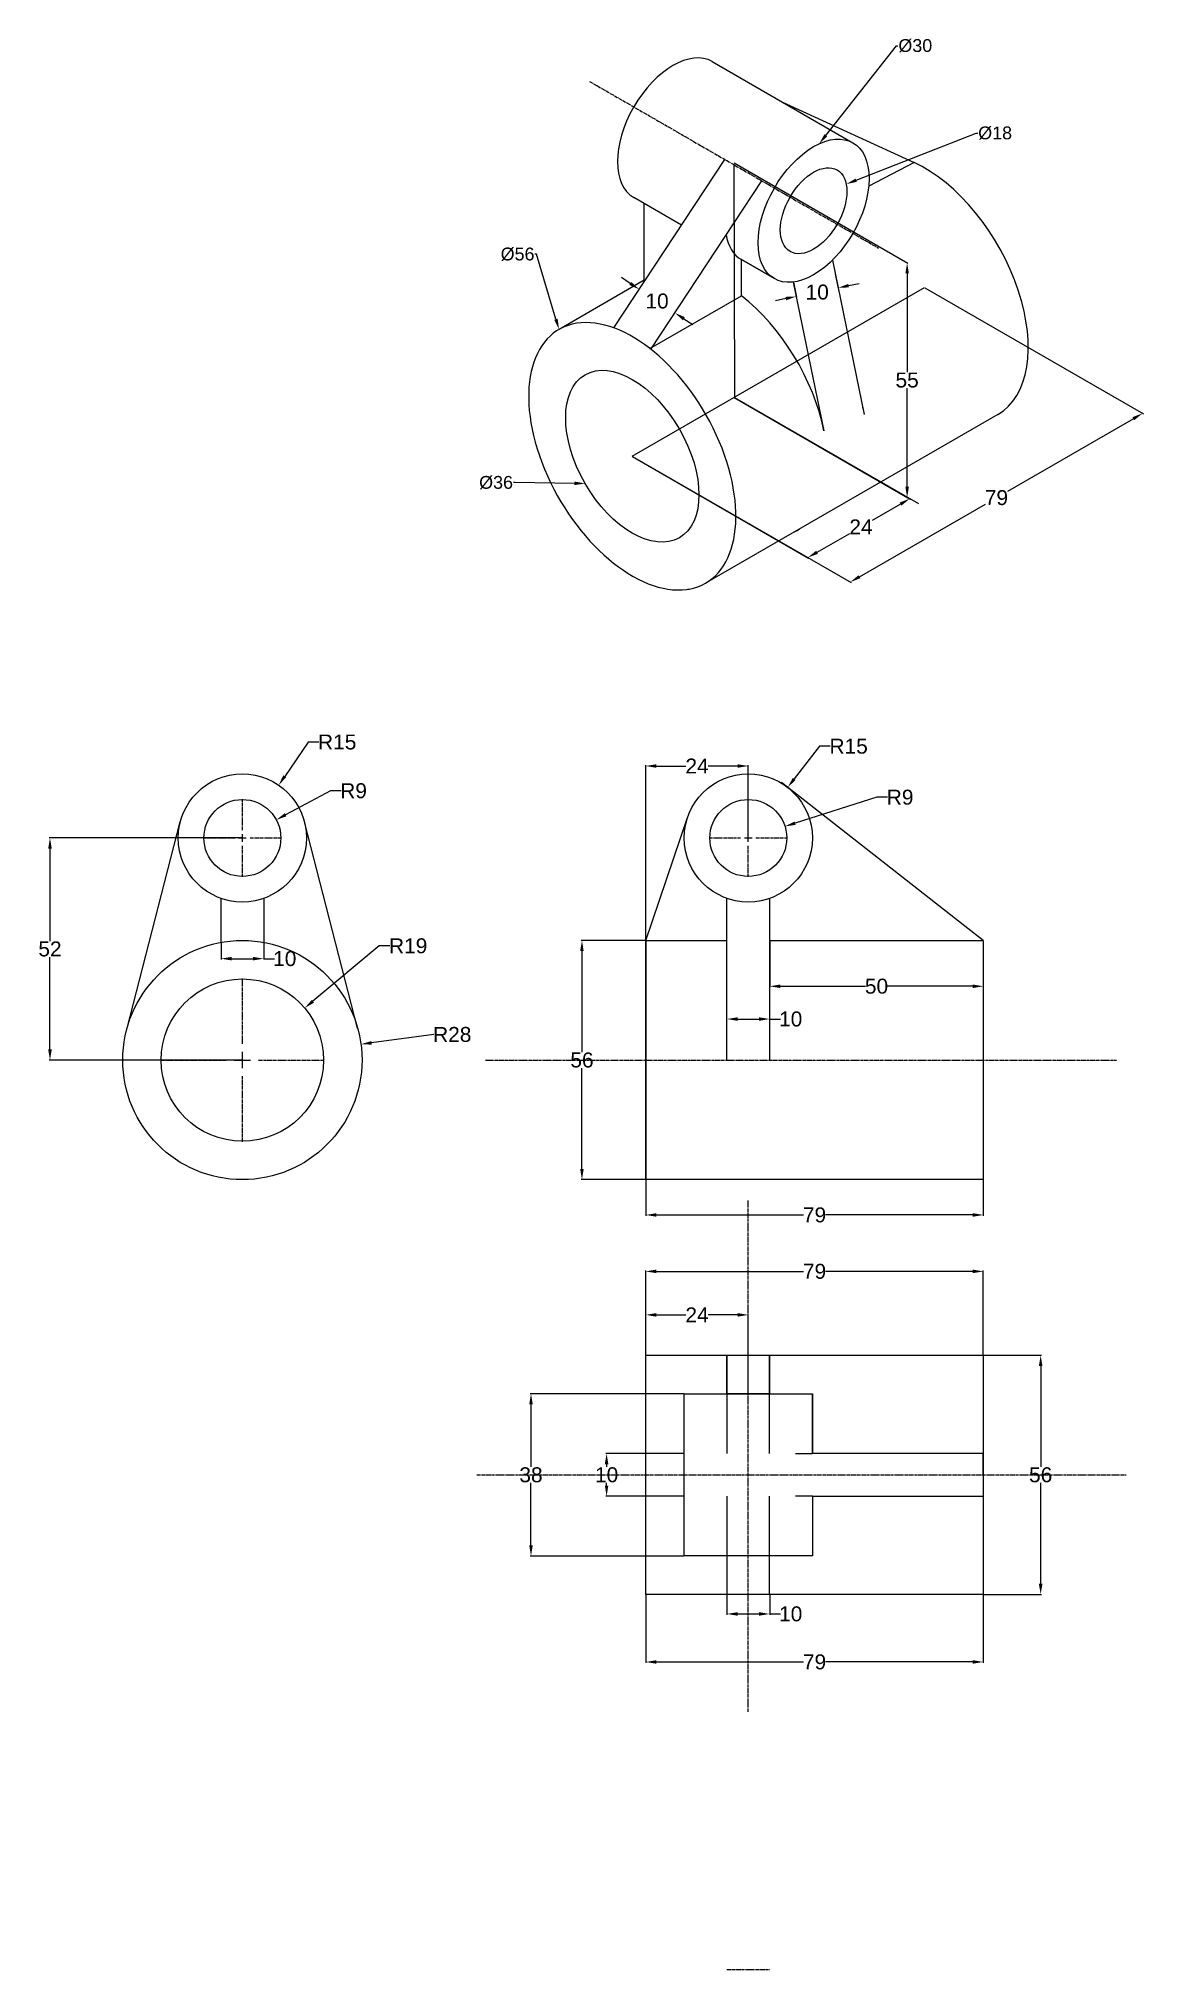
# Model space of a CAD drawing. Header units: millimetres. Extents: x -2 to 531, y -414 to 38.
# Drawn here: x 272.4 to 530.9, y -413.7 to 38.4 of the extents above; entities outside this region: 1.
import ezdxf
from ezdxf import colors
from ezdxf.entities.mleader import LeaderData, LeaderLine
from ezdxf.math import Vec2, Vec3

# ---------------------------------------------------------------- set-up
doc = ezdxf.new("R2010")
doc.units = ezdxf.units.MM
doc.header["$MEASUREMENT"] = 0
doc.linetypes.add('CENTER2', pattern=[1.125, 0.75, -0.125, 0.125, -0.125])
doc.layers.add('Layer1', color=7, linetype='CENTER2', lineweight=25)
doc.styles.get("Standard").update_dxf_attribs({"font": 'arial.ttf'})
doc.dimstyles.get("Standard").update_dxf_attribs({"dimtxt": 3.5, "dimasz": 2.5, "dimexe": 0.18, "dimexo": 0.0625, "dimgap": 0.09, "dimtad": 0, "dimtih": 1, "dimtoh": 1, "dimdec": 4, "dimdsep": 46, "dimtxsty": 'Standard', "dimcen": 0.09, "dimadec": 0, "dimazin": 0, "dimtfac": 1, "dimtdec": 4, "dimtofl": 0, "dimtmove": 0, "dimatfit": 3, "dimfxl": 1, "dimtolj": 1, "dimtzin": 0, "dimarcsym": 0})

# ---------------------------------------------------------------- blocks, each defined once
blk = doc.blocks.new('*U1')
at = {"color": 0, "linetype": 'CENTER2', "transparency": 16777216}
blk.add_line((-30.57, 17.65), (37.07, -21.4), dxfattribs=at)
blk = doc.blocks.new('*D2')
at = {"color": 0, "linetype": 'Continuous', "lineweight": -2, "transparency": 16777216}
for p, q in [((435.26, -45.66), (476.46, -69.44)), ((411.38, -59.45), (452.58, -83.23)), ((474.11, -70.59), (467.45, -74.43)), ((454.56, -81.88), (462.22, -77.46))]:
    blk.add_line(p, q, dxfattribs=at)
at = {"color": 0, "linetype": 'Continuous', "transparency": 16777216}
for points in [[(473.9, -70.23), (474.32, -70.95), (476.28, -69.34)], [(454.35, -81.52), (454.77, -82.24), (452.4, -83.13)]]:
    blk.add_solid(points, dxfattribs=at)
at = {"layer": 'Defpoints', "color": 0, "linetype": 'Continuous', "transparency": 16777216}
for p in [(435.2, -45.63), (411.32, -59.41), (476.28, -69.34)]:
    blk.add_point(p, dxfattribs=at)
at = {"color": 0, "linetype": 'Continuous', "lineweight": 25, "transparency": 16777216, "insert": (464.84, -75.95), "char_height": 3.5, "attachment_point": 5}
blk.add_mtext('\\A1;24', dxfattribs=at)
blk = doc.blocks.new('*D3')
at = {"color": 0, "linetype": 'Continuous', "lineweight": -2, "transparency": 16777216}
for p, q in [((458.81, -16.66), (459.53, -20.14)), ((447.25, -22.49), (444.8, -23)), ((449.01, -18.68), (449.73, -22.17)), ((461.94, -19.46), (464.39, -18.96))]:
    blk.add_line(p, q, dxfattribs=at)
at = {"color": 0, "linetype": 'Continuous', "transparency": 16777216}
for points in [[(447.16, -22.09), (447.33, -22.9), (449.7, -21.99)], [(461.85, -19.06), (462.02, -19.87), (459.49, -19.97)]]:
    blk.add_solid(points, dxfattribs=at)
at = {"layer": 'Defpoints', "color": 0, "linetype": 'Continuous', "transparency": 16777216}
for p in [(458.79, -16.6), (449, -18.62), (459.49, -19.97)]:
    blk.add_point(p, dxfattribs=at)
at = {"color": 0, "linetype": 'Continuous', "lineweight": 25, "transparency": 16777216, "insert": (454.59, -20.98), "char_height": 3.5, "attachment_point": 5}
blk.add_mtext('\\A1;10', dxfattribs=at)
blk = doc.blocks.new('*D4')
at = {"color": 0, "linetype": 'Continuous', "lineweight": -2, "transparency": 16777216}
for p, q in [((435.19, 9.33), (475.82, -14.21)), ((475.64, -16.6), (475.64, -39.71)), ((475.64, -66.55), (475.64, -43.45)), ((435.19, -45.62), (475.82, -69.16))]:
    blk.add_line(p, q, dxfattribs=at)
at = {"color": 0, "linetype": 'Continuous', "transparency": 16777216}
for points in [[(475.23, -16.6), (476.06, -16.6), (475.64, -14.1)], [(475.23, -66.55), (476.06, -66.55), (475.64, -69.05)]]:
    blk.add_solid(points, dxfattribs=at)
at = {"layer": 'Defpoints', "color": 0, "linetype": 'Continuous', "transparency": 16777216}
for p in [(435.13, 9.37), (435.13, -45.58), (475.64, -69.05)]:
    blk.add_point(p, dxfattribs=at)
at = {"color": 0, "linetype": 'Continuous', "lineweight": 25, "transparency": 16777216, "insert": (475.64, -41.58), "char_height": 3.5, "attachment_point": 5}
blk.add_mtext('\\A1;55', dxfattribs=at)
blk = doc.blocks.new('*D5')
at = {"color": 0, "linetype": 'Continuous', "lineweight": -2, "transparency": 16777216}
for p, q in [((410.85, -18.95), (408.76, -17.58)), ((412.97, -20.28), (413.04, -20.18)), ((421.32, -25.78), (421.39, -25.68)), ((423.38, -27.2), (425.47, -28.58))]:
    blk.add_line(p, q, dxfattribs=at)
at = {"color": 0, "linetype": 'Continuous', "transparency": 16777216}
for points in [[(411.08, -18.61), (410.62, -19.3), (412.94, -20.33)], [(423.61, -26.85), (423.15, -27.55), (421.29, -25.83)]]:
    blk.add_solid(points, dxfattribs=at)
at = {"layer": 'Defpoints', "color": 0, "linetype": 'Continuous', "transparency": 16777216}
for p in [(412.94, -20.33), (421.29, -25.83), (421.29, -25.83)]:
    blk.add_point(p, dxfattribs=at)
at = {"color": 0, "linetype": 'Continuous', "lineweight": 25, "transparency": 16777216, "insert": (417.11, -23.08), "char_height": 3.5, "attachment_point": 5}
blk.add_mtext('\\A1;10', dxfattribs=at)
blk = doc.blocks.new('*D6')
at = {"color": 0, "linetype": 'Continuous', "lineweight": -2, "transparency": 16777216}
for p, q in [((479.8, -19.95), (530.92, -49.47)), ((528.58, -50.61), (499.12, -67.62)), ((411.38, -59.45), (462.51, -88.97)), ((464.49, -87.61), (493.95, -70.61))]:
    blk.add_line(p, q, dxfattribs=at)
at = {"color": 0, "linetype": 'Continuous', "transparency": 16777216}
for points in [[(528.37, -50.25), (528.79, -50.97), (530.74, -49.36)], [(464.29, -87.25), (464.7, -87.97), (462.33, -88.86)]]:
    blk.add_solid(points, dxfattribs=at)
at = {"layer": 'Defpoints', "color": 0, "linetype": 'Continuous', "transparency": 16777216}
for p in [(479.74, -19.91), (530.74, -49.36), (411.32, -59.41)]:
    blk.add_point(p, dxfattribs=at)
at = {"color": 0, "linetype": 'Continuous', "lineweight": 25, "transparency": 16777216, "insert": (496.54, -69.11), "char_height": 3.5, "attachment_point": 5}
blk.add_mtext('\\A1;79', dxfattribs=at)
blk = doc.blocks.new('*D7')
at = {"color": 0, "linetype": 'Continuous', "lineweight": -2, "transparency": 16777216}
for p, q in [((433.47, -200.72), (433.47, -191)), ((435.97, -191.18), (440.97, -191.18)), ((443.47, -200.72), (443.47, -191)), ((443.47, -191.18), (445.97, -191.18))]:
    blk.add_line(p, q, dxfattribs=at)
at = {"color": 0, "linetype": 'Continuous', "transparency": 16777216}
for points in [[(435.97, -190.76), (435.97, -191.6), (433.47, -191.18)], [(440.97, -190.76), (440.97, -191.6), (443.47, -191.18)]]:
    blk.add_solid(points, dxfattribs=at)
at = {"layer": 'Defpoints', "color": 0, "linetype": 'Continuous', "transparency": 16777216}
for p in [(443.47, -191.18), (433.47, -200.78), (443.47, -200.78)]:
    blk.add_point(p, dxfattribs=at)
at = {"color": 0, "linetype": 'Continuous', "lineweight": 25, "transparency": 16777216, "insert": (448.39, -191.18), "char_height": 3.5, "attachment_point": 5}
blk.add_mtext('\\A1;10', dxfattribs=at)
blk = doc.blocks.new('*D8')
at = {"color": 0, "linetype": 'Continuous', "lineweight": -2, "transparency": 16777216}
for p, q in [((414.4, -172.78), (399.36, -172.78)), ((399.54, -175.28), (399.54, -198.91)), ((399.54, -226.28), (399.54, -202.66)), ((414.4, -228.78), (399.36, -228.78))]:
    blk.add_line(p, q, dxfattribs=at)
at = {"color": 0, "linetype": 'Continuous', "transparency": 16777216}
for points in [[(399.12, -175.28), (399.95, -175.28), (399.54, -172.78)], [(399.12, -226.28), (399.95, -226.28), (399.54, -228.78)]]:
    blk.add_solid(points, dxfattribs=at)
at = {"layer": 'Defpoints', "color": 0, "linetype": 'Continuous', "transparency": 16777216}
for p in [(414.47, -172.78), (399.54, -228.78), (414.47, -228.78)]:
    blk.add_point(p, dxfattribs=at)
at = {"color": 0, "linetype": 'Continuous', "lineweight": 25, "transparency": 16777216, "insert": (399.54, -200.78), "char_height": 3.5, "attachment_point": 5}
blk.add_mtext('\\A1;56', dxfattribs=at)
blk = doc.blocks.new('*D9')
at = {"color": 0, "linetype": 'Continuous', "lineweight": -2, "transparency": 16777216}
for p, q in [((414.47, -172.85), (414.47, -237.23)), ((493.47, -172.85), (493.47, -237.23)), ((416.97, -237.05), (451.38, -237.05)), ((490.97, -237.05), (456.55, -237.05))]:
    blk.add_line(p, q, dxfattribs=at)
at = {"color": 0, "linetype": 'Continuous', "transparency": 16777216}
for points in [[(416.97, -236.63), (416.97, -237.47), (414.47, -237.05)], [(490.97, -236.63), (490.97, -237.47), (493.47, -237.05)]]:
    blk.add_solid(points, dxfattribs=at)
at = {"layer": 'Defpoints', "color": 0, "linetype": 'Continuous', "transparency": 16777216}
for p in [(414.47, -172.78), (493.47, -172.78), (414.47, -237.05)]:
    blk.add_point(p, dxfattribs=at)
at = {"color": 0, "linetype": 'Continuous', "lineweight": 25, "transparency": 16777216, "insert": (453.97, -237.05), "char_height": 3.5, "attachment_point": 5}
blk.add_mtext('\\A1;79', dxfattribs=at)
blk = doc.blocks.new('*D10')
at = {"color": 0, "linetype": 'Continuous', "lineweight": -2, "transparency": 16777216}
for p, q in [((414.47, -172.72), (414.47, -131.75)), ((416.97, -131.93), (423.85, -131.93)), ((435.97, -131.93), (429.09, -131.93)), ((438.47, -148.72), (438.47, -131.75))]:
    blk.add_line(p, q, dxfattribs=at)
at = {"color": 0, "linetype": 'Continuous', "transparency": 16777216}
for points in [[(416.97, -131.52), (416.97, -132.35), (414.47, -131.93)], [(435.97, -131.52), (435.97, -132.35), (438.47, -131.93)]]:
    blk.add_solid(points, dxfattribs=at)
at = {"layer": 'Defpoints', "color": 0, "linetype": 'Continuous', "transparency": 16777216}
for p in [(414.47, -131.93), (438.47, -148.78), (414.47, -172.78)]:
    blk.add_point(p, dxfattribs=at)
at = {"color": 0, "linetype": 'Continuous', "lineweight": 25, "transparency": 16777216, "insert": (426.47, -131.93), "char_height": 3.5, "attachment_point": 5}
blk.add_mtext('\\A1;24', dxfattribs=at)
blk = doc.blocks.new('*D11')
at = {"color": 0, "linetype": 'Continuous', "lineweight": -2, "transparency": 16777216}
for p, q in [((455.16, -127.31), (449.21, -134.97)), ((457.66, -127.31), (455.16, -127.31)), ((438.38, -148.78), (438.56, -148.78)), ((438.47, -148.87), (438.47, -148.69))]:
    blk.add_line(p, q, dxfattribs=at)
at = {"color": 0, "linetype": 'Continuous', "transparency": 16777216}
blk.add_solid([(448.88, -134.71), (449.54, -135.22), (447.68, -136.94)], dxfattribs=at)
at = {"layer": 'Defpoints', "color": 0, "linetype": 'Continuous', "transparency": 16777216}
for p in [(447.68, -136.94), (438.47, -148.78)]:
    blk.add_point(p, dxfattribs=at)
at = {"color": 0, "linetype": 'Continuous', "lineweight": 25, "transparency": 16777216, "insert": (461.95, -127.31), "char_height": 3.5, "attachment_point": 5}
blk.add_mtext('\\A1;R15', dxfattribs=at)
blk = doc.blocks.new('*D12')
at = {"color": 0, "linetype": 'Continuous', "lineweight": -2, "transparency": 16777216}
for p, q in [((468.58, -139.25), (449.43, -145.31)), ((471.08, -139.25), (468.58, -139.25)), ((438.38, -148.78), (438.56, -148.78)), ((438.47, -148.87), (438.47, -148.69))]:
    blk.add_line(p, q, dxfattribs=at)
at = {"color": 0, "linetype": 'Continuous', "transparency": 16777216}
blk.add_solid([(449.3, -144.92), (449.56, -145.71), (447.05, -146.07)], dxfattribs=at)
at = {"layer": 'Defpoints', "color": 0, "linetype": 'Continuous', "transparency": 16777216}
for p in [(438.47, -148.78), (447.05, -146.07)]:
    blk.add_point(p, dxfattribs=at)
at = {"color": 0, "linetype": 'Continuous', "lineweight": 25, "transparency": 16777216, "insert": (474, -139.25), "char_height": 3.5, "attachment_point": 5}
blk.add_mtext('\\A1;R9', dxfattribs=at)
blk = doc.blocks.new('*D13')
at = {"color": 0, "linetype": 'Continuous', "lineweight": -2, "transparency": 16777216}
for p, q in [((443.47, -172.85), (443.47, -183.68)), ((493.47, -172.85), (493.47, -183.68)), ((445.97, -183.5), (465.88, -183.5)), ((490.97, -183.5), (471.06, -183.5))]:
    blk.add_line(p, q, dxfattribs=at)
at = {"color": 0, "linetype": 'Continuous', "transparency": 16777216}
for points in [[(445.97, -183.09), (445.97, -183.92), (443.47, -183.5)], [(490.97, -183.09), (490.97, -183.92), (493.47, -183.5)]]:
    blk.add_solid(points, dxfattribs=at)
at = {"layer": 'Defpoints', "color": 0, "linetype": 'Continuous', "transparency": 16777216}
for p in [(443.47, -172.78), (493.47, -172.78), (493.47, -183.5)]:
    blk.add_point(p, dxfattribs=at)
at = {"color": 0, "linetype": 'Continuous', "lineweight": 25, "transparency": 16777216, "insert": (468.47, -183.5), "char_height": 3.5, "attachment_point": 5}
blk.add_mtext('\\A1;50', dxfattribs=at)
blk = doc.blocks.new('*D14')
at = {"color": 0, "linetype": 'Continuous', "lineweight": -2, "transparency": 16777216}
for p, q in [((335.48, -126.33), (329.97, -134.36)), ((337.98, -126.33), (335.48, -126.33)), ((319.98, -148.78), (320.16, -148.78)), ((320.07, -148.87), (320.07, -148.69))]:
    blk.add_line(p, q, dxfattribs=at)
at = {"color": 0, "linetype": 'Continuous', "transparency": 16777216}
blk.add_solid([(329.63, -134.12), (330.31, -134.59), (328.56, -136.42)], dxfattribs=at)
at = {"layer": 'Defpoints', "color": 0, "linetype": 'Continuous', "transparency": 16777216}
for p in [(328.56, -136.42), (320.07, -148.78)]:
    blk.add_point(p, dxfattribs=at)
at = {"color": 0, "linetype": 'Continuous', "lineweight": 25, "transparency": 16777216, "insert": (342.26, -126.33), "char_height": 3.5, "attachment_point": 5}
blk.add_mtext('\\A1;R15', dxfattribs=at)
blk = doc.blocks.new('*D15')
at = {"color": 0, "linetype": 'Continuous', "lineweight": -2, "transparency": 16777216}
for p, q in [((340.67, -137.74), (330.2, -143.35)), ((343.17, -137.74), (340.67, -137.74)), ((319.98, -148.78), (320.16, -148.78)), ((320.07, -148.87), (320.07, -148.69))]:
    blk.add_line(p, q, dxfattribs=at)
at = {"color": 0, "linetype": 'Continuous', "transparency": 16777216}
blk.add_solid([(330.01, -142.98), (330.4, -143.72), (328, -144.53)], dxfattribs=at)
at = {"layer": 'Defpoints', "color": 0, "linetype": 'Continuous', "transparency": 16777216}
for p in [(328, -144.53), (320.07, -148.78)]:
    blk.add_point(p, dxfattribs=at)
at = {"color": 0, "linetype": 'Continuous', "lineweight": 25, "transparency": 16777216, "insert": (346.09, -137.74), "char_height": 3.5, "attachment_point": 5}
blk.add_mtext('\\A1;R9', dxfattribs=at)
blk = doc.blocks.new('*D16')
at = {"color": 0, "linetype": 'Continuous', "lineweight": -2, "transparency": 16777216}
for p, q in [((352.1, -174.05), (336.57, -187.01)), ((354.6, -174.05), (352.1, -174.05)), ((319.98, -200.78), (320.16, -200.78)), ((320.07, -200.87), (320.07, -200.69))]:
    blk.add_line(p, q, dxfattribs=at)
at = {"color": 0, "linetype": 'Continuous', "transparency": 16777216}
blk.add_solid([(336.31, -186.69), (336.84, -187.33), (334.65, -188.61)], dxfattribs=at)
at = {"layer": 'Defpoints', "color": 0, "linetype": 'Continuous', "transparency": 16777216}
for p in [(334.65, -188.61), (320.07, -200.78)]:
    blk.add_point(p, dxfattribs=at)
at = {"color": 0, "linetype": 'Continuous', "lineweight": 25, "transparency": 16777216, "insert": (358.87, -174.05), "char_height": 3.5, "attachment_point": 5}
blk.add_mtext('\\A1;R19', dxfattribs=at)
blk = doc.blocks.new('*D17')
at = {"color": 0, "linetype": 'Continuous', "lineweight": -2, "transparency": 16777216}
for p, q in [((364.91, -194.8), (350.3, -196.75)), ((319.98, -200.78), (320.16, -200.78)), ((320.07, -200.87), (320.07, -200.69))]:
    blk.add_line(p, q, dxfattribs=at)
at = {"color": 0, "linetype": 'Continuous', "transparency": 16777216}
blk.add_solid([(350.24, -196.33), (350.35, -197.16), (347.82, -197.08)], dxfattribs=at)
at = {"layer": 'Defpoints', "color": 0, "linetype": 'Continuous', "transparency": 16777216}
for p in [(347.82, -197.08), (320.07, -200.78)]:
    blk.add_point(p, dxfattribs=at)
at = {"color": 0, "linetype": 'Continuous', "lineweight": 25, "transparency": 16777216, "insert": (369.18, -194.8), "char_height": 3.5, "attachment_point": 5}
blk.add_mtext('\\A1;R28', dxfattribs=at)
blk = doc.blocks.new('*D18')
at = {"color": 0, "linetype": 'Continuous', "lineweight": -2, "transparency": 16777216}
for p, q in [((315.07, -173.3), (315.07, -177.22)), ((325.07, -173.3), (325.07, -177.22)), ((317.57, -177.04), (322.57, -177.04)), ((325.07, -177.04), (327.57, -177.04))]:
    blk.add_line(p, q, dxfattribs=at)
at = {"color": 0, "linetype": 'Continuous', "transparency": 16777216}
for points in [[(317.57, -176.62), (317.57, -177.45), (315.07, -177.04)], [(322.57, -176.62), (322.57, -177.45), (325.07, -177.04)]]:
    blk.add_solid(points, dxfattribs=at)
at = {"layer": 'Defpoints', "color": 0, "linetype": 'Continuous', "transparency": 16777216}
for p in [(315.07, -173.23), (325.07, -173.23), (325.07, -177.04)]:
    blk.add_point(p, dxfattribs=at)
at = {"color": 0, "linetype": 'Continuous', "lineweight": 25, "transparency": 16777216, "insert": (329.99, -177.04), "char_height": 3.5, "attachment_point": 5}
blk.add_mtext('\\A1;10', dxfattribs=at)
blk = doc.blocks.new('*D19')
at = {"color": 0, "linetype": 'Continuous', "lineweight": -2, "transparency": 16777216}
for p, q in [((320, -148.78), (274.86, -148.78)), ((275.04, -151.28), (275.04, -172.91)), ((275.04, -198.28), (275.04, -176.66)), ((320.09, -200.78), (274.86, -200.78))]:
    blk.add_line(p, q, dxfattribs=at)
at = {"color": 0, "linetype": 'Continuous', "transparency": 16777216}
for points in [[(274.62, -151.28), (275.46, -151.28), (275.04, -148.78)], [(274.62, -198.28), (275.46, -198.28), (275.04, -200.78)]]:
    blk.add_solid(points, dxfattribs=at)
at = {"layer": 'Defpoints', "color": 0, "linetype": 'Continuous', "transparency": 16777216}
for p in [(320.07, -148.78), (275.04, -200.78), (320.16, -200.78)]:
    blk.add_point(p, dxfattribs=at)
at = {"color": 0, "linetype": 'Continuous', "lineweight": 25, "transparency": 16777216, "insert": (275.04, -174.78), "char_height": 3.5, "attachment_point": 5}
blk.add_mtext('\\A1;52', dxfattribs=at)
blk = doc.blocks.new('*D20')
at = {"layer": 'Defpoints', "color": 0, "linetype": 'Continuous', "transparency": 16777216}
for p in [(493.47, -250.26), (414.47, -269.9), (493.47, -269.9)]:
    blk.add_point(p, dxfattribs=at)
at = {"layer": 'Layer1', "color": 0, "linetype": 'Continuous', "lineweight": -2, "transparency": 16777216}
for p, q in [((414.47, -269.83), (414.47, -250.08)), ((416.97, -250.26), (451.38, -250.26)), ((490.97, -250.26), (456.55, -250.26)), ((493.47, -269.83), (493.47, -250.08))]:
    blk.add_line(p, q, dxfattribs=at)
at = {"layer": 'Layer1', "color": 0, "linetype": 'Continuous', "transparency": 16777216}
for points in [[(416.97, -249.84), (416.97, -250.67), (414.47, -250.26)], [(490.97, -249.84), (490.97, -250.67), (493.47, -250.26)]]:
    blk.add_solid(points, dxfattribs=at)
at = {"layer": 'Layer1', "color": 0, "linetype": 'Continuous', "lineweight": 25, "transparency": 16777216, "insert": (453.97, -250.26), "char_height": 3.5, "attachment_point": 5}
blk.add_mtext('\\A1;79', dxfattribs=at)
blk = doc.blocks.new('*D21')
at = {"layer": 'Defpoints', "color": 0, "linetype": 'Continuous', "transparency": 16777216}
for p in [(493.47, -269.9), (493.47, -325.9), (506.89, -325.9)]:
    blk.add_point(p, dxfattribs=at)
at = {"layer": 'Layer1', "color": 0, "linetype": 'Continuous', "lineweight": -2, "transparency": 16777216}
for p, q in [((493.53, -269.9), (507.07, -269.9)), ((506.89, -272.4), (506.89, -296.02)), ((506.89, -323.4), (506.89, -299.77)), ((493.53, -325.9), (507.07, -325.9))]:
    blk.add_line(p, q, dxfattribs=at)
at = {"layer": 'Layer1', "color": 0, "linetype": 'Continuous', "transparency": 16777216}
for points in [[(506.47, -272.4), (507.31, -272.4), (506.89, -269.9)], [(506.47, -323.4), (507.31, -323.4), (506.89, -325.9)]]:
    blk.add_solid(points, dxfattribs=at)
at = {"layer": 'Layer1', "color": 0, "linetype": 'Continuous', "lineweight": 25, "transparency": 16777216, "insert": (506.89, -297.9), "char_height": 3.5, "attachment_point": 5}
blk.add_mtext('\\A1;56', dxfattribs=at)
blk = doc.blocks.new('*D22')
at = {"layer": 'Defpoints', "color": 0, "linetype": 'Continuous', "transparency": 16777216}
for p in [(433.47, -325.9), (443.47, -325.9), (443.47, -330.46)]:
    blk.add_point(p, dxfattribs=at)
at = {"layer": 'Layer1', "color": 0, "linetype": 'Continuous', "lineweight": -2, "transparency": 16777216}
for p, q in [((433.47, -325.96), (433.47, -330.64)), ((443.47, -325.96), (443.47, -330.64)), ((435.97, -330.46), (440.97, -330.46)), ((443.47, -330.46), (445.97, -330.46))]:
    blk.add_line(p, q, dxfattribs=at)
at = {"layer": 'Layer1', "color": 0, "linetype": 'Continuous', "transparency": 16777216}
for points in [[(435.97, -330.05), (435.97, -330.88), (433.47, -330.46)], [(440.97, -330.05), (440.97, -330.88), (443.47, -330.46)]]:
    blk.add_solid(points, dxfattribs=at)
at = {"layer": 'Layer1', "color": 0, "linetype": 'Continuous', "lineweight": 25, "transparency": 16777216, "insert": (448.39, -330.46), "char_height": 3.5, "attachment_point": 5}
blk.add_mtext('\\A1;10', dxfattribs=at)
blk = doc.blocks.new('*D23')
at = {"layer": 'Defpoints', "color": 0, "linetype": 'Continuous', "transparency": 16777216}
for p in [(414.47, -292.9), (405.31, -302.9), (414.47, -302.9)]:
    blk.add_point(p, dxfattribs=at)
at = {"layer": 'Layer1', "color": 0, "linetype": 'Continuous', "lineweight": -2, "transparency": 16777216}
for p, q in [((414.4, -292.9), (405.13, -292.9)), ((405.31, -295.4), (405.31, -296.02)), ((405.31, -300.4), (405.31, -299.77)), ((414.4, -302.9), (405.13, -302.9))]:
    blk.add_line(p, q, dxfattribs=at)
at = {"layer": 'Layer1', "color": 0, "linetype": 'Continuous', "transparency": 16777216}
for points in [[(404.89, -295.4), (405.72, -295.4), (405.31, -292.9)], [(404.89, -300.4), (405.72, -300.4), (405.31, -302.9)]]:
    blk.add_solid(points, dxfattribs=at)
at = {"layer": 'Layer1', "color": 0, "linetype": 'Continuous', "lineweight": 25, "transparency": 16777216, "insert": (405.31, -297.9), "char_height": 3.5, "attachment_point": 5}
blk.add_mtext('\\A1;10', dxfattribs=at)
blk = doc.blocks.new('*D24')
at = {"layer": 'Defpoints', "color": 0, "linetype": 'Continuous', "transparency": 16777216}
for p in [(414.47, -260.44), (414.47, -279.4), (438.47, -279.4)]:
    blk.add_point(p, dxfattribs=at)
at = {"layer": 'Layer1', "color": 0, "linetype": 'Continuous', "lineweight": -2, "transparency": 16777216}
for p, q in [((414.47, -279.33), (414.47, -260.26)), ((416.97, -260.44), (423.85, -260.44)), ((435.97, -260.44), (429.09, -260.44)), ((438.47, -279.33), (438.47, -260.26))]:
    blk.add_line(p, q, dxfattribs=at)
at = {"layer": 'Layer1', "color": 0, "linetype": 'Continuous', "transparency": 16777216}
for points in [[(416.97, -260.02), (416.97, -260.86), (414.47, -260.44)], [(435.97, -260.02), (435.97, -260.86), (438.47, -260.44)]]:
    blk.add_solid(points, dxfattribs=at)
at = {"layer": 'Layer1', "color": 0, "linetype": 'Continuous', "lineweight": 25, "transparency": 16777216, "insert": (426.47, -260.44), "char_height": 3.5, "attachment_point": 5}
blk.add_mtext('\\A1;24', dxfattribs=at)
blk = doc.blocks.new('*D25')
at = {"layer": 'Defpoints', "color": 0, "linetype": 'Continuous', "transparency": 16777216}
for p in [(414.47, -325.9), (493.47, -325.9), (493.47, -341.71)]:
    blk.add_point(p, dxfattribs=at)
at = {"layer": 'Layer1', "color": 0, "linetype": 'Continuous', "lineweight": -2, "transparency": 16777216}
for p, q in [((414.47, -325.96), (414.47, -341.89)), ((493.47, -325.96), (493.47, -341.89)), ((416.97, -341.71), (451.38, -341.71)), ((490.97, -341.71), (456.55, -341.71))]:
    blk.add_line(p, q, dxfattribs=at)
at = {"layer": 'Layer1', "color": 0, "linetype": 'Continuous', "transparency": 16777216}
for points in [[(416.97, -341.29), (416.97, -342.12), (414.47, -341.71)], [(490.97, -341.29), (490.97, -342.12), (493.47, -341.71)]]:
    blk.add_solid(points, dxfattribs=at)
at = {"layer": 'Layer1', "color": 0, "linetype": 'Continuous', "lineweight": 25, "transparency": 16777216, "insert": (453.97, -341.71), "char_height": 3.5, "attachment_point": 5}
blk.add_mtext('\\A1;79', dxfattribs=at)
blk = doc.blocks.new('*D26')
at = {"layer": 'Defpoints', "color": 0, "linetype": 'Continuous', "transparency": 16777216}
for p in [(423.47, -278.9), (387.61, -316.9), (423.47, -316.9)]:
    blk.add_point(p, dxfattribs=at)
at = {"layer": 'Layer1', "color": 0, "linetype": 'Continuous', "lineweight": -2, "transparency": 16777216}
for p, q in [((423.4, -278.9), (387.43, -278.9)), ((387.61, -281.4), (387.61, -296.02)), ((387.61, -314.4), (387.61, -299.77)), ((423.4, -316.9), (387.43, -316.9))]:
    blk.add_line(p, q, dxfattribs=at)
at = {"layer": 'Layer1', "color": 0, "linetype": 'Continuous', "transparency": 16777216}
for points in [[(387.2, -281.4), (388.03, -281.4), (387.61, -278.9)], [(387.2, -314.4), (388.03, -314.4), (387.61, -316.9)]]:
    blk.add_solid(points, dxfattribs=at)
at = {"layer": 'Layer1', "color": 0, "linetype": 'Continuous', "lineweight": 25, "transparency": 16777216, "insert": (387.61, -297.9), "char_height": 3.5, "attachment_point": 5}
blk.add_mtext('\\A1;38', dxfattribs=at)
blk = doc.blocks.new('*U27')
at = {"layer": 'Layer1', "color": 0, "linetype": 'CENTER2', "transparency": 16777216}
blk.add_line((-84.25, 0), (63.39, 0), dxfattribs=at)
blk = doc.blocks.new('*U28')
at = {"layer": 'Layer1', "color": 0, "linetype": 'CENTER2', "transparency": 16777216}
for p, q in [((0, 3.8), (0, 19.12)), ((-19.12, 0), (-3.8, 0)), ((3.8, 0), (19.12, 0)), ((0, -19.12), (0, -3.8))]:
    blk.add_line(p, q, dxfattribs=at)
at = {"layer": 'Layer1', "color": 0, "linetype": 'Continuous', "transparency": 16777216}
for p, q in [((-1.9, 0), (1.9, 0)), ((0, -1.9), (0, 1.9))]:
    blk.add_line(p, q, dxfattribs=at)
blk = doc.blocks.new('*U29')
at = {"layer": 'Layer1', "color": 0, "linetype": 'CENTER2', "transparency": 16777216}
for p, q in [((0, 1.8), (0, 9.12)), ((-9.12, 0), (-1.8, 0)), ((1.8, 0), (9.12, 0)), ((0, -9.12), (0, -1.8))]:
    blk.add_line(p, q, dxfattribs=at)
at = {"layer": 'Layer1', "color": 0, "linetype": 'Continuous', "transparency": 16777216}
for p, q in [((-0.9, 0), (0.9, 0)), ((0, -0.9), (0, 0.9))]:
    blk.add_line(p, q, dxfattribs=at)
blk = doc.blocks.new('*U30')
at = {"layer": 'Layer1', "color": 0, "linetype": 'CENTER2', "transparency": 16777216}
for p, q in [((0, 1.8), (0, 9.12)), ((-9.12, 0), (-1.8, 0)), ((1.8, 0), (9.12, 0)), ((0, -9.12), (0, -1.8))]:
    blk.add_line(p, q, dxfattribs=at)
at = {"layer": 'Layer1', "color": 0, "linetype": 'Continuous', "transparency": 16777216}
for p, q in [((-0.9, 0), (0.9, 0)), ((0, -0.9), (0, 0.9))]:
    blk.add_line(p, q, dxfattribs=at)
blk = doc.blocks.new('*U31')
at = {"layer": 'Layer1', "color": 0, "linetype": 'CENTER2', "transparency": 16777216}
blk.add_line((-79, 0), (72.94, 0), dxfattribs=at)
blk = doc.blocks.new('*U32')
at = {"layer": 'Layer1', "color": 0, "linetype": 'CENTER2', "transparency": 16777216}
blk.add_line((0, -49.45), (0, 70.2), dxfattribs=at)

msp = doc.modelspace()

# ---------------------------------------------------------------- linework, layer by layer
for p, q in [((430.03155, 32.99641), (462.94052, 13.99641)), ((446.48603, 23.49641), (477.26438, 9.36753)), ((406.98959, -29.36355), (432.96287, 10.0908)), ((477.26438, 9.36753), (466.65985, 3.81946)), ((415.71756, -34.2919), (441.63802, 5.08221)), ((435.11778, 8.84667), (435.20127, -45.62545)), ((422.84394, -5.28023), (411.66038, 1.1766)), ((3.84834, -12.53808), (-2.23149, -4.16858)), ((414.11205, -18.20334), (414.11205, -0.23887)), ((436.86771, -21.85642), (436.86771, -13.37686)), ((436.86771, -13.37686), (444.56934, -17.8234)), ((444.56934, -17.8234), (436.86771, -13.37686)), ((458.15352, -13.4879), (465.60523, -49.60845)), ((414.11205, -18.20334), (394.17326, -29.71501)), ((411.31968, -59.41349), (479.73569, -19.91349)), ((415.46081, -34.2157), (436.86771, -21.85642)), ((449.0012, -18.61762), (456.18405, -53.43495)), ((496.88212, -49.61198), (428.46611, -89.11198)), ((435.20127, -45.62545), (478.27446, -70.49377)), ((465.27028, -47.98485), (465.27055, -47.98469)), ((293.09177, -193.27336), (305.54284, -145.03426)), ((347.04189, -193.27336), (334.59083, -145.03426)), ((315.06683, -162.9252), (315.06683, -173.23311)), ((325.06683, -162.9252), (325.06683, -173.23311)), ((414.46683, -269.89554), (493.46683, -269.89554)), ((414.46683, -325.89554), (414.46683, -269.89554)), ((433.46683, -278.89554), (433.46683, -269.89554)), ((433.46683, -269.89554), (433.46683, -292.89554)), ((443.46683, -278.89554), (443.46683, -269.89554)), ((443.46683, -269.89554), (443.46683, -278.89554)), ((493.46683, -269.89554), (493.46683, -325.89554)), ((423.46683, -316.89554), (423.46683, -278.89554)), ((423.46683, -278.89554), (453.46683, -278.89554)), ((443.46683, -278.89554), (433.46683, -278.89554)), ((438.46683, -278.89554), (443.46683, -278.89554)), ((443.46683, -292.89554), (443.46683, -278.89554)), ((453.46683, -292.89554), (453.46683, -278.89554)), ((453.46683, -278.89554), (453.46683, -292.89554)), ((423.46683, -292.89554), (414.46683, -292.89554)), ((449.53933, -292.88055), (453.46683, -292.89554)), ((488.46683, -292.89554), (453.46683, -292.89554)), ((493.46683, -292.89554), (488.46683, -292.89554)), ((493.46683, -297.89554), (493.46683, -292.89554)), ((423.46683, -302.89554), (414.46683, -302.89554)), ((433.46683, -302.89554), (433.46683, -325.89554)), ((443.46683, -325.89554), (443.46683, -302.89554)), ((453.46683, -302.89554), (449.53933, -302.89554)), ((453.46683, -302.89554), (493.46683, -302.89554)), ((453.46683, -302.89554), (453.46683, -316.89554)), ((453.46683, -316.89554), (423.46683, -316.89554)), ((493.46683, -325.89554), (414.46683, -325.89554))]:
    msp.add_line(p, q)
at = {"linetype": 'Continuous'}
for p, q in [((493.46683, -172.78307), (446.21855, -135.802)), ((414.46683, -172.78307), (424.26474, -143.95598)), ((433.46683, -200.78307), (433.46683, -162.9252)), ((443.46683, -162.9252), (443.46683, -200.78307)), ((414.46683, -200.78307), (414.46683, -172.78307)), ((414.46683, -172.78307), (433.46683, -172.78307)), ((414.46683, -200.78307), (414.46683, -172.78307)), ((443.46683, -172.78307), (493.46683, -172.78307)), ((493.46683, -172.78307), (493.46683, -228.78307)), ((414.46683, -228.78307), (414.46683, -200.78307)), ((493.46683, -228.78307), (414.46683, -228.78307))]:
    msp.add_line(p, q, dxfattribs=at)
for centre, radius in [((320.06683, -148.78307), 15), ((320.06683, -148.78307), 9), ((320.06683, -200.78307), 28), ((320.06683, -200.78307), 19)]:
    msp.add_circle(centre, radius)
for radius in [15, 9]:
    msp.add_circle((438.46683, -148.78307), radius, dxfattribs=at)
msp.add_arc((414.91003, -30.87079), 60.41873, 278.6903584, 279.2776547)
for centre, major_axis, start_param, end_param in [((420.84596, 17.08651), (-9.18559, -15.9099), 3.141592654, 6.283185307), ((453.75493, -1.91349), (-9.18559, -15.9099), 0.7853981633974487, 7.068583470577035), ((479.73569, -19.91349), (17.14643, -29.69848), 6.283185307, 8.741472301), ((446.0533, 2.53304), (-9.18559, -15.9099), 5.674632791, 6.283185307), ((432.74286, -47.06686), (17.14643, -29.69848), 7.327380239, 8.468442482), ((411.31968, -59.41349), (17.14643, -29.69848), 6.079865073, 12.333140708), ((441.86265, -41.7795), (17.14643, -29.69848), 7.327380239, 7.338004249), ((432.74286, -47.06686), (17.14643, -29.69848), 6.249818174, 6.31655244)]:
    msp.add_ellipse(centre, major_axis=major_axis, ratio=0.577350269, start_param=start_param, end_param=end_param)
for centre, major_axis in [((453.75493, -1.91349), (-5.51135, -9.54594)), ((411.31968, -59.41349), (11.0227, -19.09188))]:
    msp.add_ellipse(centre, major_axis=major_axis, ratio=0.577350269)
at = {"layer": 'Layer1'}
msp.add_line((433.46683, -413.68555), (443.46683, -413.68555), dxfattribs=at)

# ---------------------------------------------------------------- block references
at = {"linetype": 'CENTER2'}
msp.add_blockref('*U1', (431.86909, 10.7223), dxfattribs=at)
at = {"layer": 'Layer1', "linetype": 'CENTER2'}
for name, p in [('*U29', (320.06683, -148.78307)), ('*U30', (438.46683, -148.78307)), ('*U28', (320.06683, -200.78307)), ('*U27', (461.21683, -200.78307)), ('*U32', (438.46683, -303.89554)), ('*U31', (453.96683, -297.89554))]:
    msp.add_blockref(name, p, dxfattribs=at)

# ---------------------------------------------------------------- dimensions: what is measured, and where the dimension line sits
at = {"linetype": 'Continuous', "lineweight": 25}
dim = msp.add_aligned_dim(p1=(435.12783, 9.36794), p2=(435.12783, -45.58305), distance=40.51404, text='55', dimstyle='Standard', dxfattribs=at)
dim.commit()
dim.dimension.update_dxf_attribs({"geometry": '*D4', "text_midpoint": (475.64187, -41.57824)})
for base, p1, p2, angle, picture, middle in [((421.28943, -25.82804), (412.93686, -20.32944), (421.28943, -25.82804), 146.6426034, '*D5', (417.11314, -23.07874)), ((275.03851, -200.78307), (320.06683, -148.78307), (320.15683, -200.78307), 90, '*D19', (275.03851, -174.78307))]:
    dim = msp.add_linear_dim(base=base, p1=p1, p2=p2, angle=angle, dimstyle='Standard', dxfattribs=at)
    dim.commit()
    dim.dimension.update_dxf_attribs({"geometry": picture, "text_midpoint": middle})
for p1, p2, distance, picture, middle in [((449.0012, -18.61762), (458.79496, -16.59716), -3.44251, '*D3', (454.59363, -20.97891)), ((411.31968, -59.41349), (479.73569, -19.91349), -51.00864, '*D6', (496.53633, -69.11335)), ((414.46683, -172.78307), (414.46683, -228.78307), -14.92893, '*D8', (399.5379, -200.78307)), ((493.46683, -172.78307), (414.46683, -172.78307), 64.26771, '*D9', (453.96683, -237.05077)), ((433.46683, -200.78307), (443.46683, -200.78307), 9.60369, '*D7', (448.39295, -191.17938))]:
    dim = msp.add_aligned_dim(p1=p1, p2=p2, distance=distance, dimstyle='Standard', dxfattribs=at)
    dim.commit()
    dim.dimension.update_dxf_attribs({"geometry": picture, "text_midpoint": middle})
dim = msp.add_linear_dim(base=(476.27691, -69.34048), p1=(411.31968, -59.41349), p2=(435.20127, -45.62545), angle=30, text='24', dimstyle='Standard', dxfattribs=at)
dim.commit()
dim.dimension.update_dxf_attribs({"geometry": '*D2', "text_midpoint": (464.83519, -75.94636), "dimtype": 161})
for center, mpoint, picture, middle in [((320.06683, -148.78307), (328.55562, -136.41616), '*D14', (342.26305, -126.33085)), ((438.46683, -148.78307), (447.67563, -136.94254), '*D11', (461.94875, -127.3141)), ((320.06683, -148.78307), (327.99963, -144.53209), '*D15', (346.08699, -137.7416)), ((438.46683, -148.78307), (447.04727, -146.06718), '*D12', (473.99549, -139.25164)), ((320.06683, -200.78307), (334.65335, -188.60795), '*D16', (358.87158, -174.04855)), ((320.06683, -200.78307), (347.82047, -197.07694), '*D17', (364.90616, -194.79538))]:
    dim = msp.add_radius_dim(center=center, mpoint=mpoint, dimstyle='Standard', dxfattribs=at)
    dim.commit()
    dim.dimension.update_dxf_attribs({"geometry": picture, "text_midpoint": middle, "dimtype": 164})
for base, p1, p2, picture, middle in [((414.46683, -131.93223), (438.46683, -148.78307), (414.46683, -172.78307), '*D10', (426.46683, -131.93223)), ((325.06683, -177.03678), (315.06683, -173.23311), (325.06683, -173.23311), '*D18', (329.99295, -177.03678)), ((493.46683, -183.50322), (443.46683, -172.78307), (493.46683, -172.78307), '*D13', (468.46683, -183.50322))]:
    dim = msp.add_linear_dim(base=base, p1=p1, p2=p2, dimstyle='Standard', dxfattribs=at)
    dim.commit()
    dim.dimension.update_dxf_attribs({"geometry": picture, "text_midpoint": middle})
at = {"layer": 'Layer1', "linetype": 'Continuous', "lineweight": 25}
for base, p1, p2, picture, middle in [((493.46683, -250.25514), (414.46683, -269.89554), (493.46683, -269.89554), '*D20', (453.96683, -250.25514)), ((414.46683, -260.4389), (438.46683, -279.39554), (414.46683, -279.39554), '*D24', (426.46683, -260.4389)), ((493.46683, -341.70799), (414.46683, -325.89554), (493.46683, -325.89554), '*D25', (453.96683, -341.70799)), ((443.46683, -330.46303), (433.46683, -325.89554), (443.46683, -325.89554), '*D22', (448.39295, -330.46303))]:
    dim = msp.add_linear_dim(base=base, p1=p1, p2=p2, dimstyle='Standard', dxfattribs=at)
    dim.commit()
    dim.dimension.update_dxf_attribs({"geometry": picture, "text_midpoint": middle})
for base, p1, p2, picture, middle in [((506.89134, -325.89554), (493.46683, -269.89554), (493.46683, -325.89554), '*D21', (506.89134, -297.89554)), ((387.61483, -316.89554), (423.46683, -278.89554), (423.46683, -316.89554), '*D26', (387.61483, -297.89554)), ((405.30578, -302.89554), (414.46683, -292.89554), (414.46683, -302.89554), '*D23', (405.30578, -297.89554))]:
    dim = msp.add_linear_dim(base=base, p1=p1, p2=p2, angle=90, dimstyle='Standard', dxfattribs=at)
    dim.commit()
    dim.dimension.update_dxf_attribs({"geometry": picture, "text_midpoint": middle})

# ---------------------------------------------------------------- leaders
at = {"linetype": 'Continuous'}
ml = msp.add_multileader_mtext('Standard', dxfattribs=at)
ml.set_content('%%C30', color=256)
ml.set_leader_properties()
ml.build(insert=Vec2(0, 0))
ml.multileader.update_dxf_attribs({"dogleg_length": 0.36, "arrow_head_size": 2.5})
ctx = ml.context
ctx.base_point, ctx.char_height, ctx.arrow_head_size, ctx.landing_gap_size, ctx.plane_origin = Vec3(473.5019, 36.69645), 3, 2.5, 0.09, Vec3(455.06818, 13.76786)
notes = []
notes.append((ctx, [(0, (1, 1, 0), (473.1419, 36.69645), (1, 0), 0.36, [(0, [(455.06818, 13.76786)], 0, [])])]))
ctx.mtext.insert, ctx.mtext.flow_direction = Vec3(473.5919, 38.25682), 5
ml = msp.add_multileader_mtext('Standard', dxfattribs=at)
ml.set_content('%%C18', color=256)
ml.set_leader_properties()
ml.build(insert=Vec2(0, 0))
ml.multileader.update_dxf_attribs({"dogleg_length": 0.36, "arrow_head_size": 2.5})
ctx = ml.context
ctx.base_point, ctx.char_height, ctx.arrow_head_size, ctx.landing_gap_size, ctx.plane_origin = Vec3(492.18641, 16.24078), 3, 2.5, 0.09, Vec3(461.38861, 4.31109)
notes.append((ctx, [(0, (1, 1, 0), (491.82641, 16.24078), (1, 0), 0.36, [(0, [(461.38861, 4.31109)], 0, [])])]))
ctx.mtext.insert, ctx.mtext.flow_direction = Vec3(492.27641, 17.80115), 5
ml = msp.add_multileader_mtext('Standard', dxfattribs=at)
ml.set_content('%%C56', color=256)
ml.set_leader_properties()
ml.build(insert=Vec2(0, 0))
ml.multileader.update_dxf_attribs({"dogleg_length": 0.36, "arrow_head_size": 2.5})
ctx = ml.context
ctx.base_point, ctx.char_height, ctx.arrow_head_size, ctx.landing_gap_size, ctx.plane_origin = Vec3(380.78432, -12.11006), 3, 2.5, 0.09, Vec3(394.17326, -29.71501)
ctx.text_align_type = 2
notes.append((ctx, [(0, (1, 1, 0), (388.88366, -12.11006), (-1, 0), 0.36, [(0, [(394.17326, -29.71501)], 0, [])])]))
ctx.mtext.insert, ctx.mtext.alignment, ctx.mtext.flow_direction = Vec3(388.43366, -10.54969), 3, 5
ml = msp.add_multileader_mtext('Standard', dxfattribs=at)
ml.set_content('%%C36', color=256)
ml.set_leader_properties()
ml.build(insert=Vec2(0, 0))
ml.multileader.update_dxf_attribs({"dogleg_length": 0.36, "arrow_head_size": 2.5})
ctx = ml.context
ctx.base_point, ctx.char_height, ctx.arrow_head_size, ctx.landing_gap_size, ctx.plane_origin = Vec3(375.75388, -65.58191), 3, 2.5, 0.09, Vec3(400.29698, -65.77746)
ctx.text_align_type = 2
notes.append((ctx, [(0, (1, 1, 0), (383.94322, -65.58191), (-1, 0), 0.45, [(0, [(400.29698, -65.77746)], 0, [])])]))
ctx.mtext.insert, ctx.mtext.alignment, ctx.mtext.flow_direction = Vec3(383.40322, -64.02154), 3, 5
for ctx, leaders in notes:
    for number, flags, end, landing, length, lines in leaders:
        leader = LeaderData()
        leader.index, (leader.has_last_leader_line, leader.has_dogleg_vector, leader.attachment_direction) = number, flags
        leader.last_leader_point, leader.dogleg_vector, leader.dogleg_length = Vec3(end), Vec3(landing), length
        for number, points, colour, breaks in lines:
            line = LeaderLine()
            line.index, line.vertices, line.color, line.breaks = number, Vec3.list(points), colors.encode_raw_color(colour), breaks
            leader.lines.append(line)
        ctx.leaders.append(leader)

doc.saveas('drawing.dxf')
